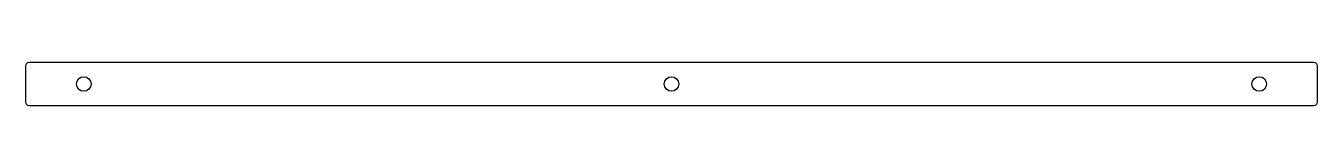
# Model space of a CAD drawing. Header units: millimetres. Extents: x 26 to 383, y -31 to -19.
import ezdxf

# ---------------------------------------------------------------- set-up
doc = ezdxf.new("R2010")
doc.units = ezdxf.units.MM
doc.layers.get('0').update_dxf_attribs({"linetype": 'CONTINUOUS'})

msp = doc.modelspace()

# ---------------------------------------------------------------- linework, layer by layer
msp.add_lwpolyline([(27, -31, -0.41421356), (26, -30), (26, -20, -0.41421356), (27, -19), (381.625, -19, -0.41421356), (382.625, -20), (382.625, -30, -0.41421356), (381.625, -31)], format="xyb", close=True)
for centre in [(42, -25), (204.3125, -25), (366.625, -25)]:
    msp.add_circle(centre, 2)

doc.saveas('drawing.dxf')
